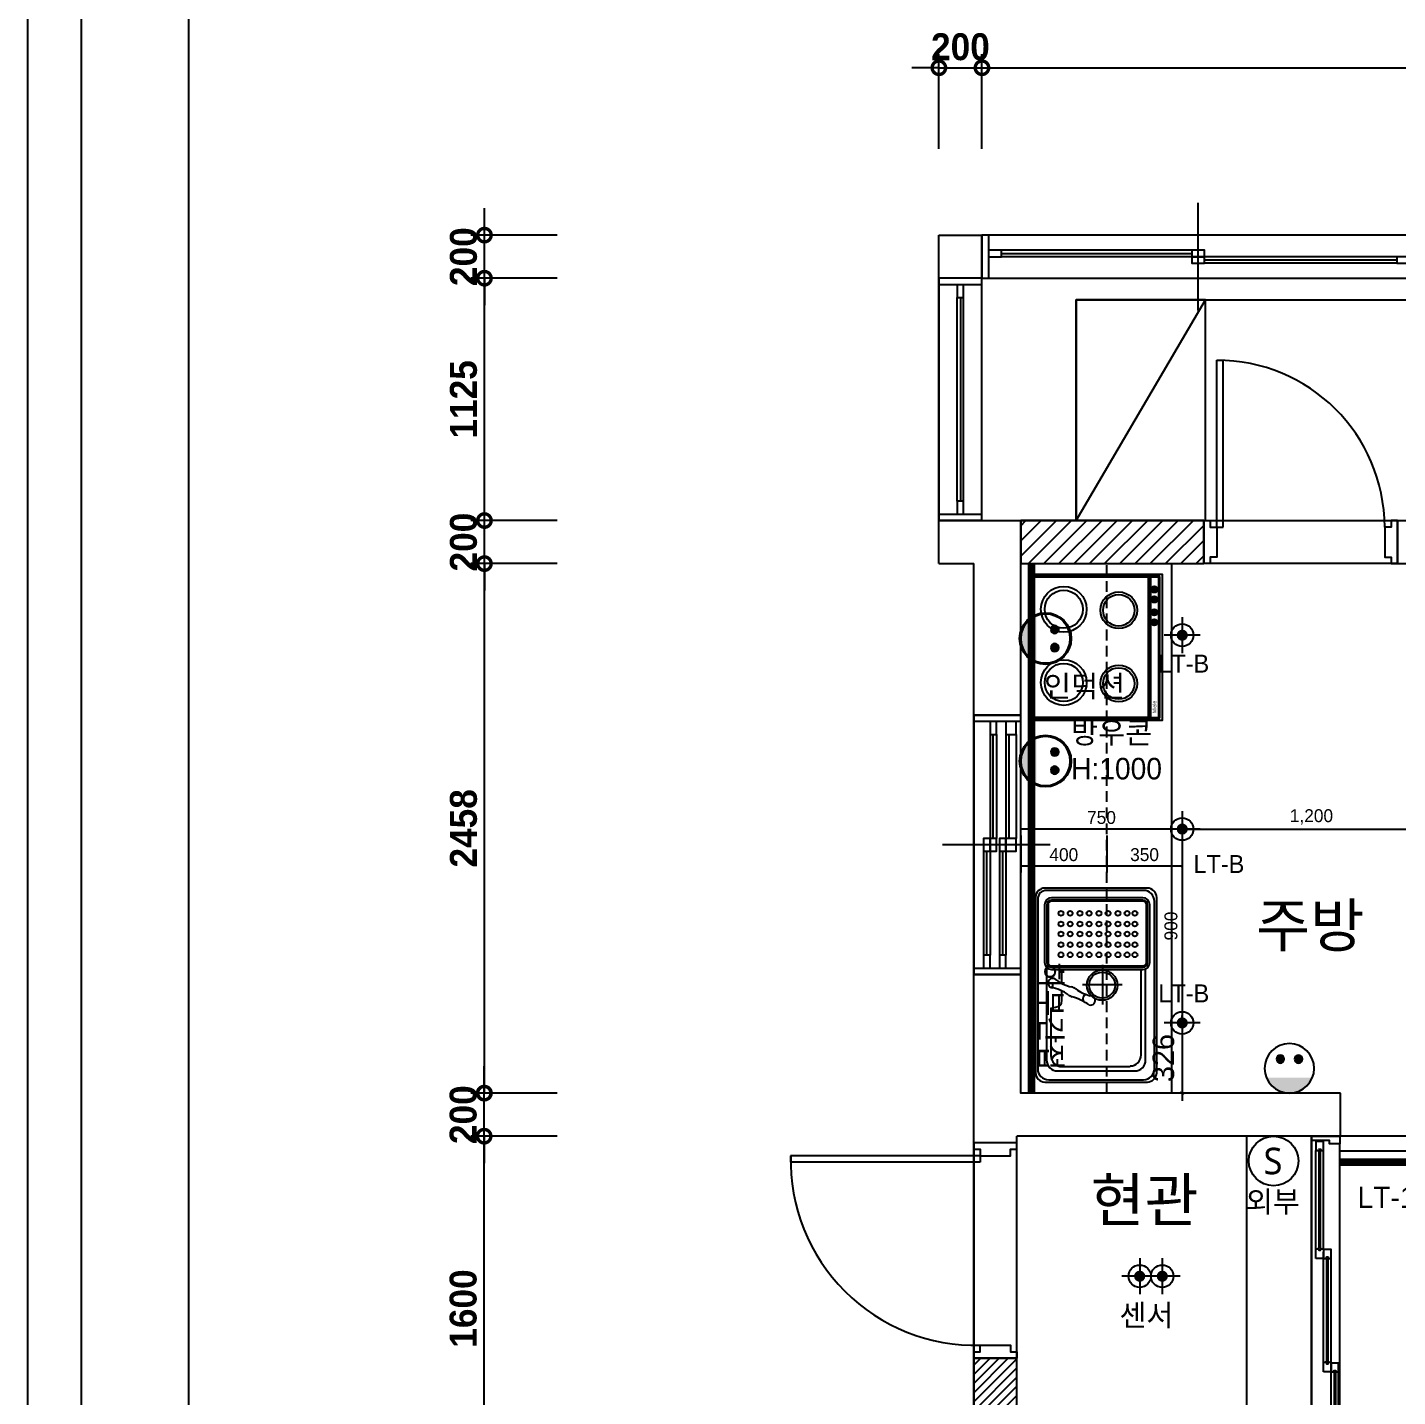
# Model space of a CAD drawing. Header units: inches. Extents: x 7740 to 83056, y -9304 to 75068.
# Drawn here: x 29240 to 35602, y 44088 to 50444 of the extents above; entities that cross this region are included whole.
import ezdxf
from ezdxf.enums import TextEntityAlignment as Align

# ---------------------------------------------------------------- set-up
doc = ezdxf.new("R2010")
doc.units = ezdxf.units.IN
doc.header["$LTSCALE"] = 50
doc.header["$MEASUREMENT"] = 0
doc.linetypes.add('DASHEDX2', pattern=[1.5, 1, -0.5])
doc.linetypes.add('HID', pattern=[2.3, 1.5, -0.8])
for name, color, linetype in [('0-LINE', 7, 'Continuous'), ('02-WAL', 2, 'Continuous'), ('03-TEXT', 3, 'Continuous'), ('03-WAL NEW', 3, 'Continuous'), ('04-WIN', 4, 'Continuous'), ('06-FUR', 6, 'Continuous'), ('06-LIGHT', 4, 'Continuous'), ('07-DIM', 5, 'Continuous'), ('CO-FURB-DN', 9, 'Continuous'), ('F-SYM', 7, 'Continuous'), ('FORM(YOURNAME)-11', 1, 'Continuous'), ('RC-LIGHT', 7, 'Continuous'), ('도면층2', 2, 'Continuous'), ('도면층4', 4, 'Continuous'), ('도면층5', 5, 'Continuous'), ('도면층8', 8, 'Continuous'), ('설비', 7, 'Continuous')]:
    doc.layers.add(name, color=color, linetype=linetype)
doc.styles.add('DH-TEXT', font='')
doc.styles.get("Standard").update_dxf_attribs({"font": 'txt.shx', "bigfont": 'whgtxt.shx'})
doc.styles.add('YOURNAME', font='HY울릉도M.TTF')
doc.styles.add('넥슨고딕', font='NEXONLv1GothicBold.ttf')
doc.styles.add('마감재', font='stylu.ttf')
doc.styles.add('코레일둥고', font='Korail_Round_Gothic_Medium.ttf')
doc.styles.get('DH-TEXT').set_extended_font_data('HY울릉도L')
doc.dimstyles.new('50', dxfattribs={"dimscale": 50, "dimtxt": 2.5, "dimasz": 2.5, "dimexe": 1.25, "dimexo": 2, "dimtad": 1, "dimdec": 0, "dimtxsty": '넥슨고딕', "dimblk": 'DOTSMALL', "dimcen": 2.5, "dimclrd": 1, "dimclre": 1, "dimclrt": 2, "dimadec": 0, "dimazin": 0, "dimtfac": 1, "dimtdec": 0, "dimtix": 1, "dimtmove": 0, "dimatfit": 3, "dimldrblk": 'DOTSMALL', "dimfxl": 0, "dimarcsym": 0})
doc.dimstyles.new('벽치수 Copy of DIM-50', dxfattribs={"dimscale": 50, "dimtxt": 2, "dimasz": 0.7, "dimexe": 1, "dimexo": 1, "dimgap": 0.7, "dimtad": 1, "dimdec": 0, "dimzin": 1, "dimdsep": 46, "dimlunit": 6, "dimtxsty": '마감재', "dimblk": 'ARCHTICK', "dimcen": -0.09, "dimclrd": 256, "dimclre": 256, "dimclrt": 3, "dimadec": 0, "dimazin": 0, "dimtfac": 1, "dimtdec": 0, "dimtix": 1, "dimtmove": 2, "dimatfit": 0, "dimldrblk": 'ARCHTICK', "dimfxl": 0, "dimtolj": 1, "dimtzin": 0, "dimarcsym": 0})
doc.dimstyles.new('사본 벽치수 Copy of DIM-30', dxfattribs={"dimscale": 30, "dimtxt": 2, "dimasz": 0.7, "dimexe": 1, "dimexo": 1, "dimgap": 0.7, "dimtad": 1, "dimdec": 0, "dimzin": 1, "dimdsep": 46, "dimlunit": 6, "dimtxsty": '마감재', "dimblk": 'ARCHTICK', "dimcen": -0.09, "dimclrd": 256, "dimclre": 256, "dimclrt": 3, "dimadec": 0, "dimazin": 0, "dimtfac": 1, "dimtdec": 0, "dimtix": 1, "dimtmove": 2, "dimatfit": 0, "dimldrblk": 'ARCHTICK', "dimfxl": 0, "dimtolj": 1, "dimtzin": 0, "dimarcsym": 0})

# ---------------------------------------------------------------- blocks, each defined once
blk = doc.blocks.new('_DOTSMALL')
at = {"color": 0, "linetype": 'ByBlock', "const_width": 0.5}
blk.add_lwpolyline([(-0.0625, 0, 1), (0.0625, 0, 1)], format="xyb", close=True, dxfattribs=at)
blk = doc.blocks.new('*D247')
at = {"layer": '07-DIM', "color": 1, "lineweight": -2}
for p, q in [((31699.3, 45296.7), (31298.3, 45296.7)), ((31360.8, 43696.7), (31360.8, 45296.7)), ((31699.3, 43696.7), (31298.3, 43696.7))]:
    blk.add_line(p, q, dxfattribs=at)
at = {"layer": 'Defpoints', "color": 0}
for p in [(31360.8, 45296.7), (31799.3, 45296.7), (31799.3, 43696.7)]:
    blk.add_point(p, dxfattribs=at)
at = {"layer": '07-DIM', "color": 1, "lineweight": -2, "xscale": 125, "yscale": 125, "zscale": 125}
for p, rotation in [((31360.8, 45296.7), 90), ((31360.8, 43696.7), 270)]:
    blk.add_blockref('_DOTSMALL', p, dxfattribs=dict(at, rotation=rotation))
at = {"layer": '07-DIM', "color": 2, "insert": (31263.9, 44496.7), "char_height": 125, "attachment_point": 5, "rotation": 90, "style": '넥슨고딕'}
blk.add_mtext('1600', dxfattribs=at)
blk = doc.blocks.new('*D248')
at = {"layer": '07-DIM', "color": 1, "lineweight": -2}
for p, q in [((31360.8, 45496.7), (31360.8, 45621.7)), ((31699.3, 45496.7), (31298.3, 45496.7)), ((31360.8, 45296.7), (31360.8, 45496.7)), ((31699.3, 45296.7), (31298.3, 45296.7)), ((31360.8, 45296.7), (31360.8, 45171.7))]:
    blk.add_line(p, q, dxfattribs=at)
at = {"layer": 'Defpoints', "color": 0}
for p in [(31360.8, 45496.7), (31799.3, 45496.7), (31799.3, 45296.7)]:
    blk.add_point(p, dxfattribs=at)
at = {"layer": '07-DIM', "color": 1, "lineweight": -2, "xscale": 125, "yscale": 125, "zscale": 125}
for p, rotation in [((31360.8, 45496.7), 270), ((31360.8, 45296.7), 90)]:
    blk.add_blockref('_DOTSMALL', p, dxfattribs=dict(at, rotation=rotation))
at = {"layer": '07-DIM', "color": 2, "insert": (31263.9, 45396.7), "char_height": 125, "attachment_point": 5, "rotation": 90, "style": '넥슨고딕'}
blk.add_mtext('200', dxfattribs=at)
blk = doc.blocks.new('*D249')
at = {"layer": '07-DIM', "color": 1, "lineweight": -2}
for p, q in [((31699.3, 47954.7), (31299.6, 47954.7)), ((31362.1, 45496.7), (31362.1, 47954.7)), ((31699.3, 45496.7), (31299.6, 45496.7))]:
    blk.add_line(p, q, dxfattribs=at)
at = {"layer": 'Defpoints', "color": 0}
for p in [(31362.1, 47954.7), (31799.3, 47954.7), (31799.3, 45496.7)]:
    blk.add_point(p, dxfattribs=at)
at = {"layer": '07-DIM', "color": 1, "lineweight": -2, "xscale": 125, "yscale": 125, "zscale": 125}
for p, rotation in [((31362.1, 47954.7), 90), ((31362.1, 45496.7), 270)]:
    blk.add_blockref('_DOTSMALL', p, dxfattribs=dict(at, rotation=rotation))
at = {"layer": '07-DIM', "color": 2, "insert": (31265.2, 46725.7), "char_height": 125, "attachment_point": 5, "rotation": 90, "style": '넥슨고딕'}
blk.add_mtext('2458', dxfattribs=at)
blk = doc.blocks.new('*D250')
at = {"layer": '07-DIM', "color": 1, "lineweight": -2}
for p, q in [((31362.1, 48154.7), (31362.1, 48279.7)), ((31699.3, 48154.7), (31299.6, 48154.7)), ((31362.1, 47954.7), (31362.1, 48154.7)), ((31699.3, 47954.7), (31299.6, 47954.7)), ((31362.1, 47954.7), (31362.1, 47829.7))]:
    blk.add_line(p, q, dxfattribs=at)
at = {"layer": 'Defpoints', "color": 0}
for p in [(31362.1, 48154.7), (31799.3, 48154.7), (31799.3, 47954.7)]:
    blk.add_point(p, dxfattribs=at)
at = {"layer": '07-DIM', "color": 1, "lineweight": -2, "xscale": 125, "yscale": 125, "zscale": 125}
for p, rotation in [((31362.1, 48154.7), 270), ((31362.1, 47954.7), 90)]:
    blk.add_blockref('_DOTSMALL', p, dxfattribs=dict(at, rotation=rotation))
at = {"layer": '07-DIM', "color": 2, "insert": (31265.2, 48054.7), "char_height": 125, "attachment_point": 5, "rotation": 90, "style": '넥슨고딕'}
blk.add_mtext('200', dxfattribs=at)
blk = doc.blocks.new('*D251')
at = {"layer": '07-DIM', "color": 1, "lineweight": -2}
for p, q in [((31699.3, 49279.7), (31299.6, 49279.7)), ((31362.1, 48154.7), (31362.1, 49279.7)), ((31699.3, 48154.7), (31299.6, 48154.7))]:
    blk.add_line(p, q, dxfattribs=at)
at = {"layer": 'Defpoints', "color": 0}
for p in [(31362.1, 49279.7), (31799.3, 49279.7), (31799.3, 48154.7)]:
    blk.add_point(p, dxfattribs=at)
at = {"layer": '07-DIM', "color": 1, "lineweight": -2, "xscale": 125, "yscale": 125, "zscale": 125}
for p, rotation in [((31362.1, 49279.7), 90), ((31362.1, 48154.7), 270)]:
    blk.add_blockref('_DOTSMALL', p, dxfattribs=dict(at, rotation=rotation))
at = {"layer": '07-DIM', "color": 2, "insert": (31265.2, 48717.2), "char_height": 125, "attachment_point": 5, "rotation": 90, "style": '넥슨고딕'}
blk.add_mtext('1125', dxfattribs=at)
blk = doc.blocks.new('*D252')
at = {"layer": '07-DIM', "color": 1, "lineweight": -2}
for p, q in [((31362.1, 49479.7), (31362.1, 49604.7)), ((31699.3, 49479.7), (31299.6, 49479.7)), ((31362.1, 49279.7), (31362.1, 49479.7)), ((31699.3, 49279.7), (31299.6, 49279.7)), ((31362.1, 49279.7), (31362.1, 49154.7))]:
    blk.add_line(p, q, dxfattribs=at)
at = {"layer": 'Defpoints', "color": 0}
for p in [(31362.1, 49479.7), (31799.3, 49479.7), (31799.3, 49279.7)]:
    blk.add_point(p, dxfattribs=at)
at = {"layer": '07-DIM', "color": 1, "lineweight": -2, "xscale": 125, "yscale": 125, "zscale": 125}
for p, rotation in [((31362.1, 49479.7), 270), ((31362.1, 49279.7), 90)]:
    blk.add_blockref('_DOTSMALL', p, dxfattribs=dict(at, rotation=rotation))
at = {"layer": '07-DIM', "color": 2, "insert": (31265.2, 49379.7), "char_height": 125, "attachment_point": 5, "rotation": 90, "style": '넥슨고딕'}
blk.add_mtext('200', dxfattribs=at)
blk = doc.blocks.new('*D262')
at = {"layer": '07-DIM', "color": 1, "lineweight": -2}
for p, q in [((33472.3, 49879.7), (33472.3, 50319.2)), ((33672.3, 49879.7), (33672.3, 50319.2)), ((33472.3, 50256.7), (33347.3, 50256.7)), ((33472.3, 50256.7), (33672.3, 50256.7)), ((33672.3, 50256.7), (33797.3, 50256.7))]:
    blk.add_line(p, q, dxfattribs=at)
at = {"layer": 'Defpoints', "color": 0}
for p in [(33672.3, 50256.7), (33472.3, 49779.7), (33672.3, 49779.7)]:
    blk.add_point(p, dxfattribs=at)
at = {"layer": '07-DIM', "color": 1, "lineweight": -2, "xscale": 125, "yscale": 125, "zscale": 125}
blk.add_blockref('_DOTSMALL', (33472.3, 50256.7), dxfattribs=at)
at = {"layer": '07-DIM', "color": 1, "lineweight": -2, "xscale": 125, "yscale": 125, "zscale": 125, "rotation": 180}
blk.add_blockref('_DOTSMALL', (33672.3, 50256.7), dxfattribs=at)
at = {"layer": '07-DIM', "color": 2, "insert": (33572.3, 50353.5), "char_height": 125, "attachment_point": 5, "style": '넥슨고딕'}
blk.add_mtext('200', dxfattribs=at)
blk = doc.blocks.new('*D263')
at = {"layer": '07-DIM', "color": 1, "lineweight": -2}
for p, q in [((33672.3, 49879.7), (33672.3, 50319.2)), ((42312.3, 49879.7), (42312.3, 50319.2)), ((33672.3, 50256.7), (42312.3, 50256.7))]:
    blk.add_line(p, q, dxfattribs=at)
at = {"layer": 'Defpoints', "color": 0}
for p in [(42312.3, 50256.7), (33672.3, 49779.7), (42312.3, 49779.7)]:
    blk.add_point(p, dxfattribs=at)
at = {"layer": '07-DIM', "color": 1, "lineweight": -2, "xscale": 125, "yscale": 125, "zscale": 125, "rotation": 180}
blk.add_blockref('_DOTSMALL', (33672.3, 50256.7), dxfattribs=at)
at = {"layer": '07-DIM', "color": 1, "lineweight": -2, "xscale": 125, "yscale": 125, "zscale": 125}
blk.add_blockref('_DOTSMALL', (42312.3, 50256.7), dxfattribs=at)
at = {"layer": '07-DIM', "color": 2, "insert": (37992.3, 50353.5), "char_height": 125, "attachment_point": 5, "style": '넥슨고딕'}
blk.add_mtext('8640', dxfattribs=at)
blk = doc.blocks.new('FLOORPLAN')
at = {"layer": '03-TEXT'}
h = blk.add_hatch(dxfattribs=at)
h.set_pattern_fill('_USER', color=256, scale=30, angle=45, pattern_type=0)
h.set_pattern_definition([(45, (2322.66, 33795.268), (-21.213203, 21.213203), [])])
h.paths.add_polyline_path([(33454.9, 46032.3), (33654.9, 46032.3), (33654.9, 46427.3), (33454.9, 46427.3)])
at = {"layer": '03-WAL NEW'}
h = blk.add_hatch(dxfattribs=at)
h.set_pattern_fill('_USER', color=256, scale=50, angle=45, pattern_type=0)
h.set_pattern_definition([(45, (-3709.986, 36165.68), (-35.35534, 35.35534), [])])
h.paths.add_polyline_path([(34522.9, 50315.9), (33672.9, 50315.9), (33672.9, 50115.9), (34522.9, 50115.9)])
at = {"layer": '0-LINE'}
blk.add_line((35022.5, 47457.9), (35022.5, 45857.9), dxfattribs=at)
at = {"layer": '02-WAL'}
for p, q in [((33292.9, 50115.9), (33292.9, 51640.9)), ((33292.9, 51640.9), (33492.9, 51640.9)), ((33492.9, 51440.9), (33492.9, 51640.9)), ((33492.9, 50315.9), (33492.9, 51440.9)), ((33292.9, 50315.9), (34522.9, 50315.9)), ((33672.9, 47657.9), (33672.9, 50315.9)), ((34522.9, 50115.9), (34522.9, 50315.9)), ((34522.9, 50315.9), (34522.9, 50115.9)), ((35422.9, 50315.9), (37435.9, 50315.9)), ((35422.9, 50115.9), (35422.9, 50315.9)), ((35422.9, 50315.9), (35422.9, 50115.9)), ((33292.9, 50115.9), (33454.9, 50115.9)), ((33454.9, 45857.9), (33454.9, 50115.9)), ((33672.9, 50115.9), (34522.9, 50115.9)), ((35422.9, 50115.9), (36717.9, 50115.9)), ((33672.9, 49412.9), (33454.9, 49412.9)), ((33672.9, 48207.9), (33454.9, 48207.9)), ((35157.9, 47657.9), (33672.9, 47657.9)), ((35157.9, 47457.9), (35157.9, 47657.9)), ((33654.9, 47427.3), (33454.9, 47427.3)), ((33654.9, 45857.9), (33654.9, 47457.9)), ((35157.9, 47457.9), (33654.9, 47457.9))]:
    blk.add_line(p, q, dxfattribs=at)
at = {"layer": '03-WAL NEW'}
blk.add_line((34722.5, 45857.9), (34722.5, 47457.9), dxfattribs=at)
for points in [[(34522.9, 50315.9), (33672.9, 50315.9), (33672.9, 50115.9), (34522.9, 50115.9)], [(33454.9, 46032.3), (33654.9, 46032.3), (33654.9, 46427.3), (33454.9, 46427.3)]]:
    blk.add_lwpolyline(points, close=True, dxfattribs=at)
at = {"layer": '04-WIN'}
for p, q in [((34582.9, 50285.9), (34582.9, 51060.9)), ((33484.9, 47367.3), (32604.4, 47367.3)), ((33484.9, 47367.3), (32604.9, 47367.3))]:
    blk.add_line(p, q, dxfattribs=at)
at = {"layer": '도면층2'}
for p, q in [((33492.9, 51640.9), (33492.9, 51440.9)), ((33492.9, 51440.9), (33292.9, 51440.9)), ((33492.9, 50315.9), (33292.9, 50315.9)), ((34522.9, 50315.9), (34522.9, 50115.9)), ((35422.9, 50315.9), (35422.9, 50115.9)), ((33454.9, 49412.9), (33672.9, 49412.9)), ((33454.9, 48207.9), (33672.9, 48207.9)), ((33454.9, 46427.3), (33654.9, 46427.3))]:
    blk.add_line(p, q, dxfattribs=at)
at = {"layer": '도면층4'}
for p, q in [((34496.7, 51290.9), (34496.7, 51790.9)), ((37465.9, 51640.9), (33492.9, 51640.9)), ((33492.9, 51640.9), (33492.9, 51440.9)), ((33522.9, 51640.9), (33522.9, 51440.9)), ((33582.9, 51555.9), (34466.7, 51555.9)), ((34526.7, 51525.9), (35419.4, 51525.9)), ((33292.9, 51440.9), (33292.9, 50315.9)), ((33492.9, 51440.9), (33292.9, 51440.9)), ((33492.9, 51410.9), (33292.9, 51410.9)), ((33492.9, 51440.9), (37465.9, 51440.9)), ((33492.9, 50315.9), (33492.9, 51440.9)), ((33392.9, 51350.9), (33392.9, 50405.9)), ((34582.9, 50285.9), (34582.9, 51060.9)), ((34582.9, 51060.9), (34612.9, 51060.9)), ((34612.9, 50285.9), (34612.9, 51060.3)), ((33292.9, 50345.9), (33492.9, 50345.9)), ((33292.9, 50315.9), (33492.9, 50315.9)), ((34522.9, 50115.9), (34522.9, 50315.9)), ((34522.9, 50315.9), (35422.9, 50315.9)), ((34522.9, 50315.9), (34522.9, 50115.9)), ((34582.9, 50285.9), (34612.9, 50285.9)), ((35422.9, 50315.9), (35422.9, 50115.9)), ((35422.9, 50115.9), (34522.9, 50115.9)), ((33672.9, 49412.9), (33454.9, 49412.9)), ((33454.9, 49412.9), (33454.9, 48207.9)), ((33672.9, 49382.9), (33454.9, 49382.9)), ((33672.9, 48207.9), (33672.9, 49412.9)), ((33545.3, 48840.4), (33545.3, 49322.9)), ((33619.1, 48840.4), (33619.1, 49322.9)), ((33810.3, 48810.4), (33310.3, 48810.4)), ((33515.3, 48297.9), (33515.3, 48780.4)), ((33589.1, 48297.9), (33589.1, 48780.4)), ((33454.9, 48237.9), (33672.9, 48237.9)), ((33454.9, 48207.9), (33672.9, 48207.9)), ((33454.9, 47427.3), (33454.9, 46427.3)), ((33654.9, 46427.3), (33654.9, 47427.3)), ((33484.9, 47367.3), (32604.4, 47367.3)), ((32604.4, 47367.3), (32604.4, 47337.3)), ((33484.9, 47337.3), (32604.9, 47337.3)), ((33484.9, 47367.3), (33484.9, 47337.3)), ((33454.9, 46427.3), (33654.9, 46427.3))]:
    blk.add_line(p, q, dxfattribs=at)
for points in [[(33522.9, 51570.9), (33522.9, 51540.9), (33582.9, 51540.9), (33582.9, 51570.9)], [(34466.7, 51570.9), (34466.7, 51540.9), (34526.7, 51540.9), (34526.7, 51570.9)], [(34466.7, 51540.9), (34466.7, 51510.9), (34526.7, 51510.9), (34526.7, 51540.9)], [(35419.4, 51540.9), (35419.4, 51510.9), (35479.4, 51510.9), (35479.4, 51540.9)], [(33407.9, 51410.9), (33377.9, 51410.9), (33377.9, 51350.9), (33407.9, 51350.9)], [(33407.9, 50405.9), (33377.9, 50405.9), (33377.9, 50345.9), (33407.9, 50345.9)], [(33530.3, 49322.9), (33560.3, 49322.9), (33560.3, 49382.9), (33530.3, 49382.9)], [(33604.1, 49322.9), (33652.1, 49322.9), (33652.1, 49382.9), (33604.1, 49382.9)], [(33500.3, 48780.4), (33530.3, 48780.4), (33530.3, 48840.4), (33500.3, 48840.4)], [(33530.3, 48780.4), (33560.3, 48780.4), (33560.3, 48840.4), (33530.3, 48840.4)], [(33574.1, 48780.4), (33604.1, 48780.4), (33604.1, 48840.4), (33574.1, 48840.4)], [(33604.1, 48780.4), (33652.1, 48780.4), (33652.1, 48840.4), (33604.1, 48840.4)], [(33500.3, 48237.9), (33530.3, 48237.9), (33530.3, 48297.9), (33500.3, 48297.9)], [(33574.1, 48237.9), (33604.1, 48237.9), (33604.1, 48297.9), (33574.1, 48297.9)]]:
    blk.add_lwpolyline(points, close=True, dxfattribs=at)
for points in [[(34522.9, 50315.9), (34552.9, 50315.9), (34552.9, 50285.9), (34582.9, 50285.9), (34582.9, 50145.9), (34552.9, 50145.9), (34552.9, 50115.9), (34522.9, 50115.9), (34522.9, 50315.9)], [(35422.9, 50315.9), (35392.9, 50315.9), (35392.9, 50285.9), (35362.9, 50285.9), (35362.9, 50145.9), (35392.9, 50145.9), (35392.9, 50115.9), (35422.9, 50115.9), (35422.9, 50315.9)], [(33454.9, 47427.3), (33454.9, 47397.3), (33484.9, 47397.3), (33484.9, 47367.3), (33624.9, 47367.3), (33624.9, 47397.3), (33654.9, 47397.3), (33654.9, 47427.3), (33454.9, 47427.3)], [(33454.9, 46427.3), (33454.9, 46457.3), (33484.9, 46457.3), (33484.9, 46487.3), (33624.9, 46487.3), (33624.9, 46457.3), (33654.9, 46457.3), (33654.9, 46427.3), (33454.9, 46427.3)]]:
    blk.add_lwpolyline(points, dxfattribs=at)
at = {"layer": '도면층5'}
for p, q in [((34466.7, 51570.9), (33582.9, 51570.9)), ((34466.7, 51540.9), (33582.9, 51540.9)), ((35419.4, 51540.9), (34526.7, 51540.9)), ((35419.4, 51510.9), (34526.7, 51510.9)), ((33377.9, 50405.9), (33377.9, 51350.9)), ((33407.9, 50405.9), (33407.9, 51350.9)), ((33530.3, 49322.9), (33530.3, 48840.4)), ((33560.3, 49322.9), (33560.3, 48840.4)), ((33604.1, 49322.9), (33604.1, 48840.4)), ((33652.1, 49322.9), (33652.1, 48840.4)), ((33500.3, 48780.4), (33500.3, 48297.9)), ((33530.3, 48780.4), (33530.3, 48297.9)), ((33574.1, 48780.4), (33574.1, 48297.9)), ((33604.1, 48780.4), (33604.1, 48297.9))]:
    blk.add_line(p, q, dxfattribs=at)
for centre, radius, start, end in [((34585.1, 50282.5), 777.8, 0.24498, 90.16458), ((33463.1, 47345.4), 858.4, 178.54235, 271.45765)]:
    blk.add_arc(centre, radius, start, end, dxfattribs=at)
at = {"layer": '도면층8'}
for p, q in [((35022.5, 45892.9), (35022.5, 47437.5)), ((35154.9, 45878.3), (35154.9, 47422.8)), ((35043.9, 46935.3), (35043.9, 47391.8)), ((35079, 46935.3), (35079, 47391.8)), ((35079, 46408.4), (35079, 46921)), ((35114, 46364), (35114, 46921)), ((35114, 45927.4), (35114, 46364)), ((35149.1, 45927.4), (35149.1, 46364))]:
    blk.add_line(p, q, dxfattribs=at)
for points in [[(35144.3, 47457.9), (35154.9, 47457.9), (35154.9, 47422.8), (35106.9, 47422.8), (35106.9, 47437.5), (35022.5, 47437.5), (35022.5, 47457.9), (35144.3, 47457.9)], [(35054.7, 47391.8), (35056.3, 47388.6), (35057.4, 47388), (35059.1, 47387.4)], [(35063.8, 47387.4), (35063.8, 46939.7), (35059.1, 46939.7), (35059.1, 47387.4), (35063.8, 47387.4), (35059.1, 47387.4)], [(35068.2, 47391.8), (35066.6, 47388.6), (35065.4, 47388), (35063.8, 47387.4)], [(35054.7, 46935.3), (35056.3, 46938.5), (35057.4, 46939.1), (35059.1, 46939.7)], [(35068.2, 46935.3), (35066.6, 46938.5), (35065.4, 46939.1), (35063.8, 46939.7)], [(35089.7, 46890.8), (35091.3, 46887.6), (35092.5, 46887), (35094.2, 46886.4)], [(35098.8, 46886.4), (35098.8, 46412.9), (35094.2, 46412.9), (35094.2, 46886.4), (35098.8, 46886.4), (35094.2, 46886.4)], [(35103.3, 46890.8), (35101.7, 46887.6), (35100.5, 46887), (35098.8, 46886.4)], [(35089.7, 46408.4), (35091.3, 46411.6), (35092.5, 46412.2), (35094.2, 46412.9)], [(35103.3, 46408.4), (35101.7, 46411.6), (35100.5, 46412.2), (35098.8, 46412.9)], [(35124.8, 46364), (35126.4, 46360.8), (35127.6, 46360.2), (35129.2, 46359.5)], [(35133.9, 46359.5), (35133.9, 45923.3), (35129.2, 45923.3), (35129.2, 46359.5), (35133.9, 46359.5), (35129.2, 46359.5)], [(35138.4, 46364), (35136.7, 46360.8), (35135.6, 46360.2), (35133.9, 46359.5)]]:
    blk.add_lwpolyline(points, dxfattribs=at)
for points in [[(35067.3, 47391.8), (35079, 47391.8), (35079, 47432.8), (35043.9, 47432.8), (35043.9, 47391.8), (35055.6, 47391.8), (35057.7, 47398.3), (35065.2, 47398.3)], [(35043.9, 46890.8), (35043.9, 46935.3), (35055.6, 46935.3), (35057.7, 46928.8), (35065.2, 46928.8), (35067.3, 46935.3), (35079, 46935.3), (35079, 46890.8)], [(35102.3, 46890.8), (35114, 46890.8), (35114, 46931.8), (35079, 46931.8), (35079, 46890.8), (35090.7, 46890.8), (35092.7, 46897.3), (35100.3, 46897.3)], [(35079, 46364), (35079, 46408.4), (35090.7, 46408.4), (35092.7, 46401.9), (35100.3, 46401.9), (35102.3, 46408.4), (35114, 46408.4), (35114, 46364)], [(35137.4, 46364), (35149.1, 46364), (35149.1, 46404.9), (35114, 46404.9), (35114, 46364), (35125.7, 46364), (35127.8, 46370.5), (35135.3, 46370.5)]]:
    blk.add_lwpolyline(points, close=True, dxfattribs=at)
blk = doc.blocks.new('FB-022')
at = {"layer": 'CO-FURB-DN', "color": 251}
for p, q in [((370.5, 513), (-361, 513)), ((76.4, 475), (-323, 475)), ((346.5, 483.5), (97.4, 483.5)), ((346.5, 473.5), (97.4, 473.5)), ((408.5, 57), (408.5, 475)), ((-408.5, 465.5), (-408.5, 57)), ((-370.5, 427.5), (-370.5, 95)), ((-99.8, 456), (-304, 456)), ((-99.8, 456), (-95, 437)), ((67.4, 453.5), (67.4, 59.5)), ((77.4, 453.5), (77.4, 59.5)), ((82.4, 453.5), (82.4, 59.5)), ((346.5, 468.5), (97.4, 468.5)), ((361.5, 59.5), (361.5, 453.5)), ((366.5, 59.5), (366.5, 453.5)), ((376.5, 59.5), (376.5, 453.5)), ((-350.7, 409), (-350.7, 114.5)), ((-66.5, 408.5), (-25.7, 408.5)), ((6.7, 408.5), (67.4, 408.5)), ((1.8, 320.6), (1.8, 148.2)), ((88, 234.4), (-84.4, 234.4)), ((-304, 66.5), (67.4, 66.5)), ((-361, 9.5), (361, 9.5)), ((-323, 47.5), (69.9, 47.5)), ((97.4, 44.5), (346.5, 44.5)), ((97.4, 39.5), (346.5, 39.5)), ((97.4, 29.5), (346.5, 29.5))]:
    blk.add_line(p, q, dxfattribs=at)
at = {"layer": 'CO-FURB-DN'}
blk.add_lwpolyline([(-378, 0), (378, 0, 0.414214), (418, 40), (418, 482.5, 0.414214), (378, 522.5), (-378, 522.5, 0.414214), (-418, 482.5), (-418, 40, 0.414214)], format="xyb", close=True, dxfattribs=at)
at = {"layer": 'CO-FURB-DN', "color": 251}
for centre, radius in [((130.7, 412.8), 10.7), ((174.1, 412.8), 10.7), ((220.1, 412.8), 10.7), ((263.5, 412.8), 10.7), ((309.5, 412.8), 10.7), ((130.7, 373.1), 10.7), ((174.1, 373.1), 10.7), ((220.1, 373.1), 10.7), ((263.5, 373.1), 10.7), ((309.5, 373.1), 10.7), ((-0.1, 235.3), 65.6), ((130.7, 331), 10.7), ((130.7, 291.3), 10.7), ((174.1, 331), 10.7), ((174.1, 291.3), 10.7), ((220.1, 331), 10.7), ((220.1, 291.3), 10.7), ((263.5, 331), 10.7), ((263.5, 291.3), 10.7), ((309.5, 331), 10.7), ((309.5, 291.3), 10.7), ((-0.1, 235.3), 56.1), ((130.7, 249.1), 10.7), ((174.1, 249.1), 10.7), ((220.1, 249.1), 10.7), ((263.5, 249.1), 10.7), ((309.5, 249.1), 10.7), ((130.7, 209.4), 10.7), ((130.7, 167.2), 10.7), ((174.1, 209.4), 10.7), ((174.1, 167.2), 10.7), ((220.1, 209.4), 10.7), ((220.1, 167.2), 10.7), ((263.5, 209.4), 10.7), ((263.5, 167.2), 10.7), ((309.5, 209.4), 10.7), ((309.5, 167.2), 10.7), ((130.7, 127.5), 10.7), ((174.1, 127.5), 10.7), ((220.1, 127.5), 10.7), ((263.5, 127.5), 10.7), ((309.5, 127.5), 10.7), ((130.7, 94), 10.7), ((174.1, 94), 10.7), ((220.1, 94), 10.7), ((263.5, 94), 10.7), ((309.5, 94), 10.7)]:
    blk.add_circle(centre, radius, dxfattribs=at)
for centre, radius, start, end in [((-361, 465.5), 47.5, 90, 180), ((-323, 427.5), 47.5, 90, 180), ((97.4, 453.5), 30, 90, 180), ((97.4, 453.5), 20, 90, 180), ((346.5, 453.5), 30, 0, 90), ((346.5, 453.5), 20, 0, 90), ((370.5, 475), 38, 0, 90), ((-304, 408.5), 47.5, 90, 180), ((-66.5, 437), 28.5, 180, 270), ((-191.5, 490.3), 185.1, 323.58629, 349.44471), ((8.7, 448.1), 20, 310.69453, 180.75487), ((172.2, 325.1), 185.1, 141.41182, 166.86058), ((97.4, 453.5), 15, 90, 180), ((346.5, 453.5), 15, 0, 90), ((-309.2, 441.9), 270.1, 325.99443, 343.44907), ((-2.3, 350.7), 50, 143.58629, 163.44907), ((-56.8, 378.5), 50, 323.67866, 346.86058), ((66.5, 437), 28.5, 270, 271.74826), ((-59.8, 298.7), 20, 16.6147, 121.85435), ((132.7, 239.2), 185.1, 143.67866, 165.20201), ((-66.2, 284.6), 20, 161.87682, 5.53884), ((-323, 95), 47.5, 180, 270), ((-301.3, 114.5), 47.5, 180, 270), ((97.4, 59.5), 30, 180, 270), ((97.4, 59.5), 20, 180, 270), ((97.4, 59.5), 15, 180, 270), ((346.5, 59.5), 30, 270, 0), ((346.5, 59.5), 20, 270, 0), ((346.5, 59.5), 15, 270, 0), ((-361, 57), 47.5, 180, 270), ((361, 57), 47.5, 270, 0)]:
    blk.add_arc(centre, radius, start, end, dxfattribs=at)
blk = doc.blocks.new('FB-009')
at = {"layer": 'CO-FURB-DN', "color": 251}
for p, q in [((10, 510), (10, 10)), ((278, 510), (10, 510)), ((13.4, 505.2), (13.4, 53.7)), ((275.4, 505.2), (13.4, 505.2)), ((566, 510), (266.8, 510)), ((563.4, 505.2), (266.8, 505.2)), ((563.4, 53.7), (563.4, 505.2)), ((566, 10), (566, 510)), ((10, 50), (278, 50)), ((10, 10), (278, 10)), ((12.2, 46.5), (12.2, 13.4)), ((276.4, 46.5), (12.2, 46.5)), ((12.2, 13.4), (276.4, 13.4)), ((13.4, 53.7), (275.4, 53.7)), ((266.8, 53.7), (563.4, 53.7)), ((266.8, 50), (566, 50)), ((564.4, 46.5), (266.8, 46.5)), ((266.8, 13.4), (564.4, 13.4)), ((266.8, 10), (566, 10)), ((385, 40.6), (385, 21.8)), ((388, 40.6), (388, 21.8)), ((424.2, 40.6), (424.2, 21.8)), ((427.2, 40.6), (427.2, 21.8)), ((474.9, 40.6), (474.9, 21.8)), ((477.9, 40.6), (477.9, 21.8)), ((514, 40.6), (514, 21.8)), ((517, 40.6), (517, 21.8)), ((564.4, 13.4), (564.4, 46.5))]:
    blk.add_line(p, q, dxfattribs=at)
at = {"layer": 'CO-FURB-DN'}
blk.add_lwpolyline([(0, 520), (576, 520), (576, 0), (0, 0)], close=True, dxfattribs=at)
at = {"layer": 'CO-FURB-DN', "color": 251}
for centre, radius in [((149.6, 387.2), 89.9), ((149.6, 387.2), 74.9), ((437.6, 387.2), 89.9), ((437.6, 387.2), 74.9), ((145.8, 170.8), 72), ((145.8, 170.8), 62), ((433.8, 170.8), 72), ((433.8, 170.8), 62), ((386.5, 31.2), 12.5), ((386.5, 31.2), 9.52), ((425.6, 31.2), 12.5), ((425.6, 31.2), 9.52), ((476.3, 31.2), 12.5), ((476.3, 31.2), 9.52), ((515.5, 31.2), 12.5), ((515.5, 31.2), 9.52)]:
    blk.add_circle(centre, radius, dxfattribs=at)
at = {"layer": 'CO-FURB-DN', "color": 251, "style": 'DH-TEXT'}
blk.add_text('Miele', height=15, dxfattribs=at).set_placement((29, 23.1))
blk = doc.blocks.new('hallogen')
h = blk.add_hatch(color=256)
h.dxf.hatch_style = 1
edge = h.paths.add_edge_path()
edge.add_arc((48591.7, 60854.3), 31.2, 0, 360, ccw=False)
at = {"color": 1, "linetype": 'Continuous'}
for p, q in [((48591.7, 60954.3), (48591.7, 60754.3)), ((48691.7, 60854.3), (48491.7, 60854.3))]:
    blk.add_line(p, q, dxfattribs=at)
at = {"color": 4, "linetype": 'Continuous'}
blk.add_circle((48591.7, 60854.3), 62.5, dxfattribs=at)
blk = doc.blocks.new('egoo')
at = {"layer": '설비'}
h = blk.add_hatch(color=140, dxfattribs=at)
edge = h.paths.add_edge_path()
edge.add_arc((1015645.3, 443433.7), 22.3, 0, 360)
h = blk.add_hatch(color=140, dxfattribs=at)
edge = h.paths.add_edge_path()
edge.add_arc((1015747.7, 443433.7), 22.3, 0, 360)
h = blk.add_hatch(color=140, dxfattribs=at)
edge = h.paths.add_edge_path()
edge.add_line((1015826.3, 443329.1), (1015566.6, 443329.1))
edge.add_ellipse((1015696.5, 443381.5), major_axis=(99, 99), ratio=1, start_angle=156.95778, end_angle=293.04222)
at = {"layer": '설비', "color": 140}
for centre, radius in [((1015696.5, 443381.5), 140), ((1015645.3, 443433.7), 22.3), ((1015747.7, 443433.7), 22.3)]:
    blk.add_circle(centre, radius, dxfattribs=at)
blk = doc.blocks.new('FORM-PLAN')
at = {"layer": 'Defpoints', "color": 158}
for points in [[(-71444, -2285), (10556, -2285), (10556, 55115), (-71444, 55115)], [(-69444, 53115), (-64, 53115), (-64, 1215), (-69444, 1215)]]:
    blk.add_lwpolyline(points, close=True, dxfattribs=at)
at = {"layer": 'FORM(YOURNAME)-11', "color": 250}
blk.add_lwpolyline([(-72444, -3285), (11556, -3285), (11556, 56115), (-72444, 56115)], close=True, dxfattribs=at)
at = {"layer": 'FORM(YOURNAME)-11', "color": 3, "style": 'YOURNAME'}
for tag, height, p in [('1', 450, (9905, 18188)), ('2', 450, (9905, 17544)), ('3', 450, (9905, 16257)), ('4', 450, (9905, 14326)), ('5', 515, (9905, 12009)), ('6', 515, (9905, 9757)), ('7', 515, (9905, 7504)), ('8', 515, (9905, 5252)), ('9', 515, (9905, 2999)), ('10', 515, (5655, 811)), ('11', 515, (9905, 747)), ('12', 515, (5655, -1441)), ('13', 515, (9905, -1441))]:
    blk.add_attdef(tag, text='', height=height, dxfattribs=at).set_placement(p, align=Align.MIDDLE_RIGHT)
blk = doc.blocks.new('*U807')
at = {"layer": 'F-SYM', "xscale": 0.2500000000000001, "yscale": 0.2500000000000001, "zscale": 0.2500000000000001}
blk.add_blockref('FORM-PLAN', (47350.9, 38066.9), dxfattribs=at)
blk = doc.blocks.new('swich')
at = {"layer": '설비', "color": 140}
blk.add_circle((372828.6, -86554.1), 84, dxfattribs=at)
at = {"layer": '설비', "color": 140, "insert": (372858.7, -86509.1), "char_height": 90, "attachment_point": 3}
blk.add_mtext_dynamic_manual_height_columns('{\\fMalgun Gothic|b0|i0|c129|p50;S}', width=143.497, gutter_width=1, heights=[0], dxfattribs=at)
blk = doc.blocks.new('_ARCHTICK')
at = {"color": 0, "linetype": 'ByBlock', "const_width": 0.075}
blk.add_lwpolyline([(-0.25, -0.25), (0.25, 0.25)], dxfattribs=at)
blk = doc.blocks.new('*D556')
at = {"layer": '07-DIM', "lineweight": -2}
blk.add_line((34602.3, 46722.5), (33852.3, 46722.5), dxfattribs=at)
at = {"layer": 'Defpoints', "color": 0}
for p in [(33852.3, 46722.5), (33852.3, 46722.5), (34602.3, 46722.5)]:
    blk.add_point(p, dxfattribs=at)
at = {"layer": '07-DIM', "lineweight": -2, "xscale": 21, "yscale": 21, "zscale": 21, "rotation": 180}
blk.add_blockref('_ARCHTICK', (33852.3, 46722.5), dxfattribs=at)
at = {"layer": '07-DIM', "lineweight": -2, "xscale": 21, "yscale": 21, "zscale": 21}
blk.add_blockref('_ARCHTICK', (34602.3, 46722.5), dxfattribs=at)
at = {"layer": '07-DIM', "color": 3, "insert": (34227.3, 46775.8), "char_height": 60, "attachment_point": 5, "style": '마감재'}
blk.add_mtext('\\A1;750', dxfattribs=at)
blk = doc.blocks.new('*D557')
at = {"layer": '07-DIM', "lineweight": -2}
for p, q in [((34252.3, 46692.5), (34252.3, 46521)), ((34602.3, 46692.5), (34602.3, 46521)), ((34602.3, 46551), (34252.3, 46551))]:
    blk.add_line(p, q, dxfattribs=at)
at = {"layer": 'Defpoints', "color": 0}
for p in [(34252.3, 46722.5), (34602.3, 46722.5), (34252.3, 46551)]:
    blk.add_point(p, dxfattribs=at)
at = {"layer": '07-DIM', "lineweight": -2, "xscale": 21, "yscale": 21, "zscale": 21, "rotation": 180}
blk.add_blockref('_ARCHTICK', (34252.3, 46551), dxfattribs=at)
at = {"layer": '07-DIM', "lineweight": -2, "xscale": 21, "yscale": 21, "zscale": 21}
blk.add_blockref('_ARCHTICK', (34602.3, 46551), dxfattribs=at)
at = {"layer": '07-DIM', "color": 3, "insert": (34427.3, 46603.5), "char_height": 60, "attachment_point": 5, "style": '마감재'}
blk.add_mtext('\\A1;350', dxfattribs=at)
blk = doc.blocks.new('*D558')
at = {"layer": '07-DIM', "lineweight": -2}
for p, q in [((33852.3, 46692.5), (33852.3, 46521)), ((34252.3, 46692.5), (34252.3, 46521)), ((34252.3, 46551), (33852.3, 46551))]:
    blk.add_line(p, q, dxfattribs=at)
at = {"layer": 'Defpoints', "color": 0}
for p in [(33852.3, 46722.5), (34252.3, 46722.5), (33852.3, 46551)]:
    blk.add_point(p, dxfattribs=at)
at = {"layer": '07-DIM', "lineweight": -2, "xscale": 21, "yscale": 21, "zscale": 21, "rotation": 180}
blk.add_blockref('_ARCHTICK', (33852.3, 46551), dxfattribs=at)
at = {"layer": '07-DIM', "lineweight": -2, "xscale": 21, "yscale": 21, "zscale": 21}
blk.add_blockref('_ARCHTICK', (34252.3, 46551), dxfattribs=at)
at = {"layer": '07-DIM', "color": 3, "insert": (34052.3, 46603.5), "char_height": 60, "attachment_point": 5, "style": '마감재'}
blk.add_mtext('\\A1;400', dxfattribs=at)
blk = doc.blocks.new('*D559')
at = {"layer": '07-DIM', "lineweight": -2}
blk.add_line((34602.3, 46722.5), (34602.3, 45822.5), dxfattribs=at)
at = {"layer": 'Defpoints', "color": 0}
for p in [(34602.3, 46722.5), (34602.3, 45822.5), (34602.3, 45822.5)]:
    blk.add_point(p, dxfattribs=at)
at = {"layer": '07-DIM', "lineweight": -2, "xscale": 21, "yscale": 21, "zscale": 21}
for p, rotation in [((34602.3, 46722.5), 90), ((34602.3, 45822.5), 270)]:
    blk.add_blockref('_ARCHTICK', p, dxfattribs=dict(at, rotation=rotation))
at = {"layer": '07-DIM', "color": 3, "insert": (34550.1, 46272.5), "char_height": 60, "attachment_point": 5, "rotation": 90, "style": '마감재'}
blk.add_mtext('\\A1;900', dxfattribs=at)
blk = doc.blocks.new('*D560')
at = {"layer": '07-DIM', "lineweight": -2}
for p, q in [((34602.3, 45822.5), (34602.3, 45857.5)), ((34602.3, 45822.5), (34602.3, 45496.7)), ((34602.3, 45496.7), (34602.3, 45461.7))]:
    blk.add_line(p, q, dxfattribs=at)
at = {"layer": 'Defpoints', "color": 0}
for p in [(34602.3, 45822.5), (34602.3, 45496.7), (34602.3, 45496.7)]:
    blk.add_point(p, dxfattribs=at)
at = {"layer": '07-DIM', "lineweight": -2, "xscale": 35, "yscale": 35, "zscale": 35}
for p, rotation in [((34602.3, 45822.5), 270), ((34602.3, 45496.7), 90)]:
    blk.add_blockref('_ARCHTICK', p, dxfattribs=dict(at, rotation=rotation))
at = {"layer": '07-DIM', "color": 3, "insert": (34515.4, 45659.6), "char_height": 100, "attachment_point": 5, "rotation": 90, "style": '마감재'}
blk.add_mtext('\\A1;326', dxfattribs=at)
blk = doc.blocks.new('*D561')
at = {"layer": '07-DIM', "lineweight": -2}
blk.add_line((34602.3, 46722.5), (35802.3, 46722.5), dxfattribs=at)
at = {"layer": 'Defpoints', "color": 0}
for p in [(34602.3, 46722.5), (35802.3, 46722.5), (35802.3, 46722.5)]:
    blk.add_point(p, dxfattribs=at)
at = {"layer": '07-DIM', "lineweight": -2, "xscale": 21, "yscale": 21, "zscale": 21, "rotation": 180}
blk.add_blockref('_ARCHTICK', (34602.3, 46722.5), dxfattribs=at)
at = {"layer": '07-DIM', "lineweight": -2, "xscale": 21, "yscale": 21, "zscale": 21}
blk.add_blockref('_ARCHTICK', (35802.3, 46722.5), dxfattribs=at)
at = {"layer": '07-DIM', "color": 3, "insert": (35202.3, 46779.1), "char_height": 60, "attachment_point": 5, "style": '마감재'}
blk.add_mtext('\\A1;1,200', dxfattribs=at)

msp = doc.modelspace()

# ---------------------------------------------------------------- hatches: boundary and pattern name
h = msp.add_hatch(color=10)
h.dxf.hatch_style = 1
edge = h.paths.add_edge_path()
edge.add_arc((33967.3, 47607), 120, 0, 360)
edge = h.paths.add_edge_path(flags=17)
edge.add_arc((33967.3, 47607), 115, 0, 360)
h = msp.add_hatch(color=10)
h.dxf.hatch_style = 1
edge = h.paths.add_edge_path()
edge.add_arc((33967.3, 47038.1), 120, 0, 360)
edge = h.paths.add_edge_path(flags=17)
edge.add_arc((33967.3, 47038.1), 115, 0, 360)

# ---------------------------------------------------------------- linework, layer by layer
at = {"color": 10, "linetype": 'HID', "const_width": 36}
for points in [[(33902.3, 47956.3), (33902.3, 45498.3)], [(35334.3, 45176.7), (43044.3, 45176.7)]]:
    msp.add_lwpolyline(points, dxfattribs=at)
at = {"color": 10}
for centre, radius in [((33967.3, 47607), 120), ((33967.3, 47607), 115), ((33967.3, 47038.1), 120), ((33967.3, 47038.1), 115)]:
    msp.add_circle(centre, radius, dxfattribs=at)
at = {"layer": '03-WAL NEW', "color": 8}
msp.add_lwpolyline([(34110.3, 48154.7), (34110.3, 49179.7), (40462.3, 49179.7), (40462.3, 48154.7)], dxfattribs=at)
at = {"layer": '06-FUR'}
msp.add_line((34110.3, 48154.7), (34710.3, 49179.7), dxfattribs=at)
at = {"layer": '06-FUR', "linetype": 'DASHEDX2'}
msp.add_line((34252.3, 45498.3), (34252.3, 47956.3), dxfattribs=at)
at = {"layer": '06-FUR'}
for points in [[(34110.3, 48154.7), (34710.3, 48154.7), (34710.3, 49179.7), (34110.3, 49179.7)], [(34552.3, 45496.7), (33852.3, 45496.7), (33852.3, 47954.7), (34552.3, 47954.7)]]:
    msp.add_lwpolyline(points, close=True, dxfattribs=at)
at = {"layer": '06-LIGHT'}
for p, q in [((36915.3, 45296.7), (35334.3, 45296.7)), ((43044.3, 45226.7), (35334.3, 45226.7))]:
    msp.add_line(p, q, dxfattribs=at)

# ---------------------------------------------------------------- block references
msp.add_blockref('FLOORPLAN', (179.4, -2161.2))
at = {"layer": '06-FUR'}
msp.add_blockref('*U807', (0, 0), dxfattribs=at)
at = {"layer": '06-FUR', "rotation": 90}
for name, p, xscale, yscale, zscale in [('FB-009', (34509.4, 47226), 1.181102362204724, 1.181102362204724, 1.181102362204724), ('FB-022', (34483.6, 45998.3), 1.076555023923363, 1.076555023923363, 1.076555023923363)]:
    msp.add_blockref(name, p, dxfattribs=dict(at, xscale=xscale, yscale=yscale, zscale=zscale))
at = {"layer": '06-LIGHT', "xscale": 0.8333333333333334, "yscale": 0.8333333333333334, "zscale": 0.8333333333333334}
for p in [(-5890.8, -3089.4), (-5890.8, -3989.4), (-5890.8, -4889.4), (-6088.4, -6065.2), (-5983.4, -6065.2)]:
    msp.add_blockref('hallogen', p, dxfattribs=at)
at = {"layer": '설비', "color": 253, "xscale": -0.8214285869294656, "yscale": 0.8214285869294656, "zscale": 0.8214285869294656, "rotation": 270}
for p in [(-330238.9, -786715.1), (-330238.9, -787284)]:
    msp.add_blockref('egoo', p, dxfattribs=at)
at = {"layer": '설비', "color": 253, "xscale": -0.8214285869294656, "yscale": 0.8214285869294656, "zscale": 0.8214285869294656}
msp.add_blockref('egoo', (869422.1, -318594.5), dxfattribs=at)
at = {"layer": '설비', "color": 140, "xscale": 1.369047619047649, "yscale": 1.369047619047649, "zscale": 1.369047619047649}
msp.add_blockref('swich', (-475393.6, 163678.4), dxfattribs=at)

# ---------------------------------------------------------------- texts
at = {"layer": '03-TEXT', "style": '코레일둥고'}
for s, p in [('주방', (35196.5, 46175.9)), ('현관', (34427.6, 44900.4))]:
    msp.add_text(s, height=200, dxfattribs=at).set_placement(p, align=Align.CENTER)
at = {"layer": 'RC-LIGHT', "color": 30, "style": '코레일둥고'}
msp.add_text('하부간접', height=100, rotation=270, dxfattribs=at).set_placement((34043.4, 46103.5), align=Align.TOP_LEFT)
at = {"layer": 'RC-LIGHT', "color": 140, "style": '코레일둥고'}
msp.add_text('외부', height=100, dxfattribs=at).set_placement((34897.6, 45042.6), align=Align.TOP_LEFT)
at = {"layer": 'RC-LIGHT', "color": 30, "style": '코레일둥고'}
for s, p in [('LT-1(간접)', (35416.4, 45062.7)), ('센서', (34310.2, 44515.3))]:
    msp.add_text(s, height=100, dxfattribs=at).set_placement(p, align=Align.TOP_LEFT)
at = {"layer": '설비', "color": 30, "style": '코레일둥고'}
for p in [(34491.4, 47532.4), (34654.5, 46601.9), (34491.4, 46001.4)]:
    msp.add_text('LT-B', height=83.33, dxfattribs=at).set_placement(p, align=Align.TOP_LEFT)
at = {"layer": '설비', "color": 10, "style": '코레일둥고'}
for s, p in [('인덕션', (33960.1, 47435.3)), ('방우콘', (34086.4, 47220.4)), ('H:1000', (34086.4, 47053.1))]:
    msp.add_text(s, height=100, dxfattribs=at).set_placement(p, align=Align.TOP_LEFT)

# ---------------------------------------------------------------- dimensions: what is measured, and where the dimension line sits
at = {"layer": '07-DIM'}
for base, p1, p2, picture, middle in [((33672.3, 50256.7), (33472.3, 49779.7), (33672.3, 49779.7), '*D262', (33572.3, 50353.5)), ((42312.3, 50256.7), (33672.3, 49779.7), (42312.3, 49779.7), '*D263', (37992.3, 50353.5))]:
    dim = msp.add_linear_dim(base=base, p1=p1, p2=p2, dimstyle='50', dxfattribs=at)
    dim.commit()
    dim.dimension.update_dxf_attribs({"geometry": picture, "text_midpoint": middle})
for base, p1, p2, dimstyle, picture, middle in [((31362.1, 49479.7), (31799.3, 49279.7), (31799.3, 49479.7), '50', '*D252', (31265.2, 49379.7)), ((31362.1, 49279.7), (31799.3, 48154.7), (31799.3, 49279.7), '50', '*D251', (31265.2, 48717.2)), ((31362.1, 48154.7), (31799.3, 47954.7), (31799.3, 48154.7), '50', '*D250', (31265.2, 48054.7)), ((31362.1, 47954.7), (31799.3, 45496.7), (31799.3, 47954.7), '50', '*D249', (31265.2, 46725.7)), ((34602.3, 45496.7), (34602.3, 45822.5), (34602.3, 45496.7), '벽치수 Copy of DIM-50', '*D560', (34515.4, 45659.6)), ((31360.8, 45496.7), (31799.3, 45296.7), (31799.3, 45496.7), '50', '*D248', (31263.9, 45396.7)), ((31360.8, 45296.7), (31799.3, 43696.7), (31799.3, 45296.7), '50', '*D247', (31263.9, 44496.7))]:
    dim = msp.add_linear_dim(base=base, p1=p1, p2=p2, angle=90, dimstyle=dimstyle, dxfattribs=at)
    dim.commit()
    dim.dimension.update_dxf_attribs({"geometry": picture, "text_midpoint": middle})
for base, p1, p2, picture, middle in [((33852.3, 46722.5), (34602.3, 46722.5), (33852.3, 46722.5), '*D556', (34227.3, 46775.8)), ((35802.3, 46722.5), (34602.3, 46722.5), (35802.3, 46722.5), '*D561', (35202.3, 46779.1)), ((33852.3, 46551), (34252.3, 46722.5), (33852.3, 46722.5), '*D558', (34052.3, 46603.5)), ((34252.3, 46551), (34602.3, 46722.5), (34252.3, 46722.5), '*D557', (34427.3, 46603.5))]:
    dim = msp.add_linear_dim(base=base, p1=p1, p2=p2, dimstyle='사본 벽치수 Copy of DIM-30', override={"dimfxl": 1.25}, dxfattribs=at)
    dim.commit()
    dim.dimension.update_dxf_attribs({"geometry": picture, "text_midpoint": middle})
dim = msp.add_linear_dim(base=(34602.3, 45822.5), p1=(34602.3, 46722.5), p2=(34602.3, 45822.5), angle=90, dimstyle='사본 벽치수 Copy of DIM-30', override={"dimfxl": 1.25}, dxfattribs=at)
dim.commit()
dim.dimension.update_dxf_attribs({"geometry": '*D559', "text_midpoint": (34550.1, 46272.5)})

doc.saveas('drawing.dxf')
